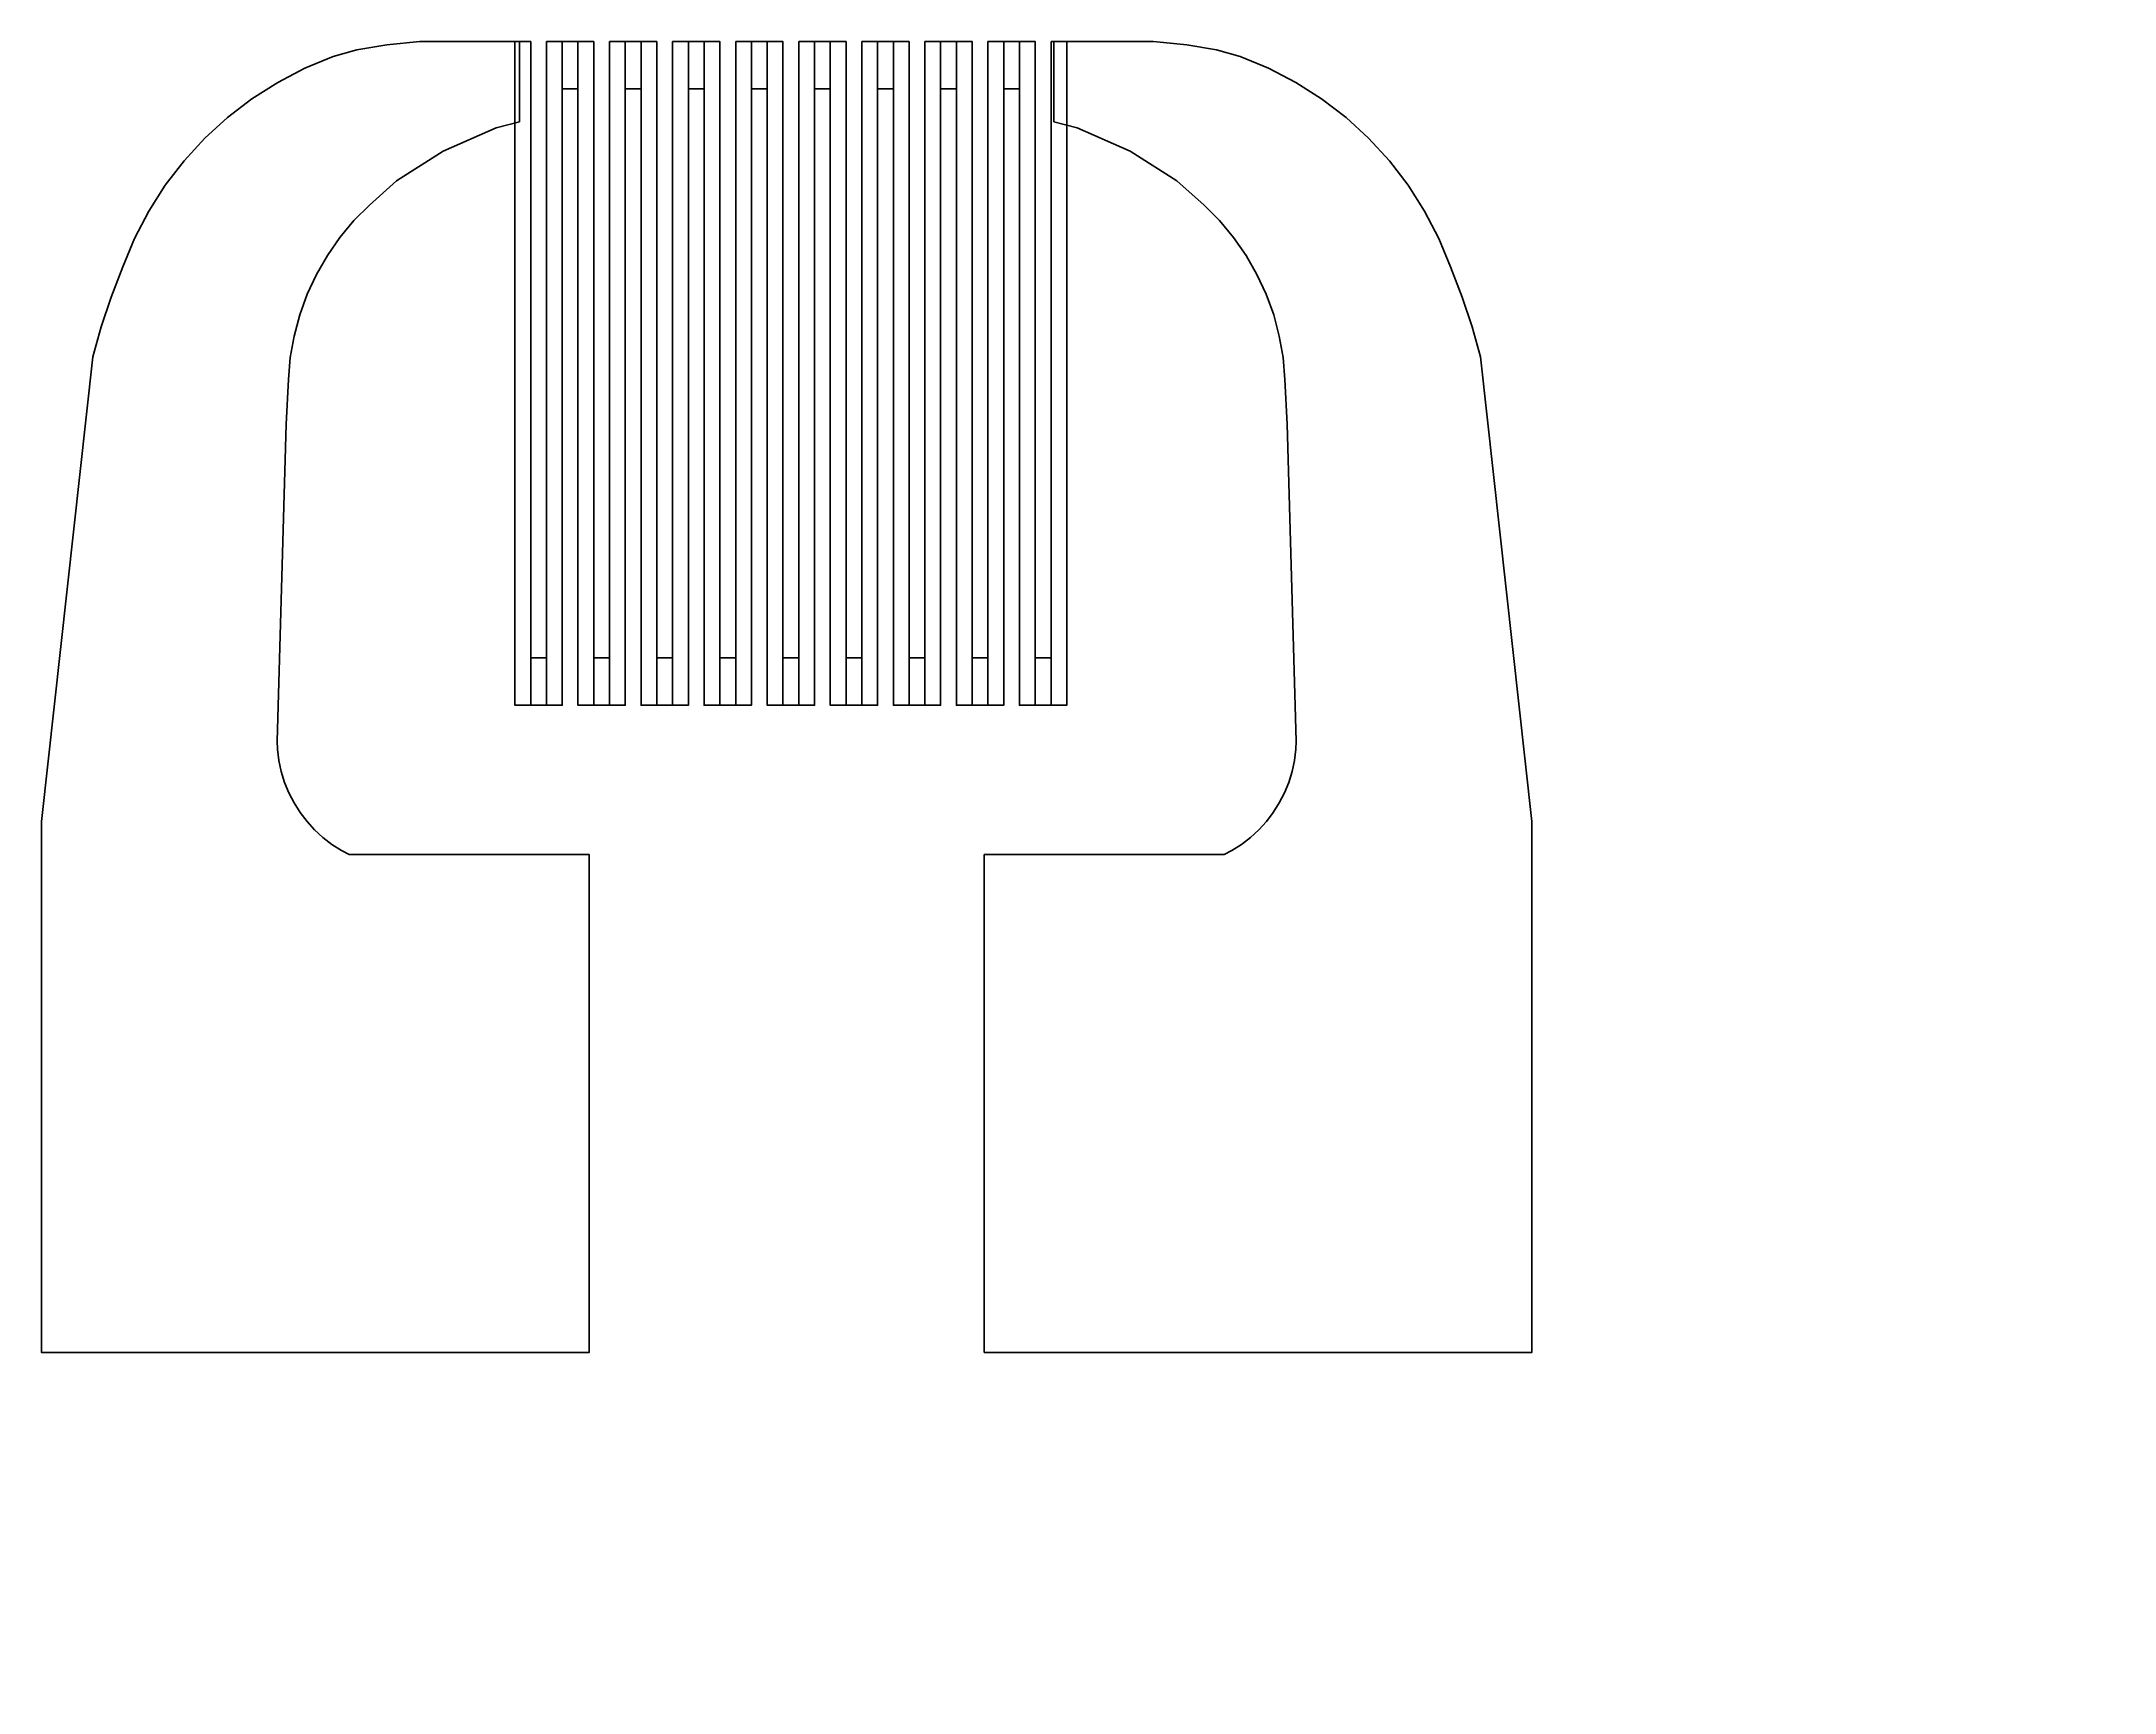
# Model space of a CAD drawing. Extents: x -62500 to 62500, y -62500 to 62500.
# Drawn here: x -12490 to 0, y 32000 to 41950 of the extents above; entities that cross this region are included whole.
import ezdxf

# ---------------------------------------------------------------- set-up
doc = ezdxf.new("R2010")
doc.units = 0
doc.layers.add('1', color=60, linetype='CONTINUOUS')

# ---------------------------------------------------------------- blocks, each defined once
blk = doc.blocks.new('Connector18')
at = {"layer": '1'}
blk.add_lwpolyline([(-162.5, 307.5), (-162.5, 22.5), (-67.5, 22.5), (-67.5, 307.5), (-162.5, 307.5)], close=True, dxfattribs=at)
blk = doc.blocks.new('Sensing wire18')
at = {"layer": '1'}
blk.add_lwpolyline([(-2.5, 1968.5), (-2.5, -2031.5), (92.5, -2031.5), (92.5, 1968.5), (-2.5, 1968.5)], close=True, dxfattribs=at)
blk = doc.blocks.new('Sensing area18')
at = {"row_count": 2, "row_spacing": 0}
for name, p, column_count, column_spacing in [('Sensing wire18', (5, -68.5), 18, 190), ('Connector18', (450, 1593), 8, 380), ('Connector18', (260, -2122.5), 9, 380)]:
    blk.add_blockref(name, p, dxfattribs=dict(at, column_count=column_count, column_spacing=column_spacing))
blk = doc.blocks.new('pad4')
at = {"layer": '1'}
blk.add_lwpolyline([(3180, 700), (2580, 700), (2380, 680), (2200, 650), (2058.31, 610.225), (1887.34, 539.405), (1723.19, 453.953), (1567.11, 354.52), (1420.29, 241.862), (1283.85, 116.836), (1158.82, -19.606), (1046.16, -166.425), (946.73, -322.504), (861.278, -486.655), (790.458, -657.63), (720, -840), (660, -1020), (610, -1200), (300, -4000), (300, -7200), (3600, -7200), (3600, -4200), (2154.71, -4200), (2107.19, -4175.06), (2049.85, -4138.25), (1995.94, -4096.59), (1945.86, -4050.39), (1900, -4000), (1858.7, -3945.8), (1822.29, -3888.22), (1791.04, -3827.67), (1765.17, -3764.63), (1744.91, -3699.58), (1730.38, -3633.01), (1721.72, -3565.43), (1719.75, -3516.55), (1775, -1605), (1788.06, -1336.49), (1799.35, -1204.96), (1822.06, -1074.91), (1856.02, -947.334), (1900.96, -823.205), (1956.56, -703.466), (2022.38, -589.027), (2097.92, -480.761), (2182.61, -379.491), (2275.8, -285.987), (2440, -140), (2720, 40), (3040, 180), (3180, 216.522), (3180, 700)], close=True, dxfattribs=at)
blk = doc.blocks.new('95um')
for name, p in [('pad4', (-1950, 2700)), ('Sensing area18', (1200, 1500))]:
    blk.add_blockref(name, p)
at = {"yscale": -1, "rotation": -180}
blk.add_blockref('pad4', (7630, 2700), dxfattribs=at)

msp = doc.modelspace()

# ---------------------------------------------------------------- block references
msp.add_blockref('95um', (-10840, 38549.8))

doc.saveas('drawing.dxf')
